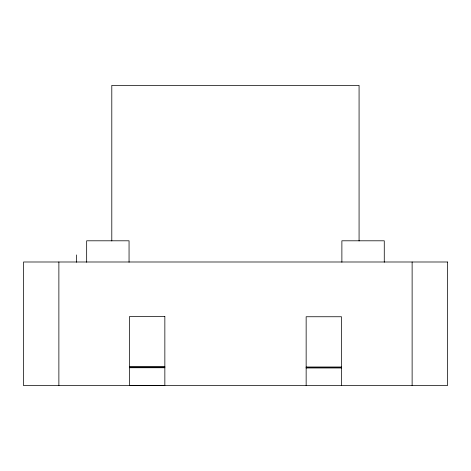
<?xml version="1.0" encoding="UTF-8"?>
<svg xmlns="http://www.w3.org/2000/svg" width="471" height="471" viewBox="0 0 471 471"><rect width="100%" height="100%" fill="white"/><g stroke="black" fill="none" stroke-linecap="round" stroke-linejoin="round"><path stroke-width="0.71" d="M76.537 254.929L76.573 262.241M129.525 366.891L164.85 366.891M129.525 367.009L164.85 367.009M306.15 367.121L341.475 367.121M306.15 367.239L341.475 367.239M129.525 367.739L164.85 367.739M306.15 367.969L341.475 367.969M412.125 261.994L412.125 385.631M384.271 262.241L384.271 240.799L341.881 240.799L341.881 262.241M359.073 240.958L359.073 85.369L111.798 85.369L111.798 240.958M341.475 385.631L341.475 316.748L306.15 316.748L306.15 385.631M129.054 262.241L129.054 240.799L86.664 240.799L86.664 262.241M58.875 261.994L58.875 385.631M447.45 261.994L23.55 261.994L23.55 385.631L447.45 385.631L447.45 261.994M164.85 316.518L129.525 316.518L129.525 385.402L164.85 385.402L164.85 316.518"/></g></svg>
